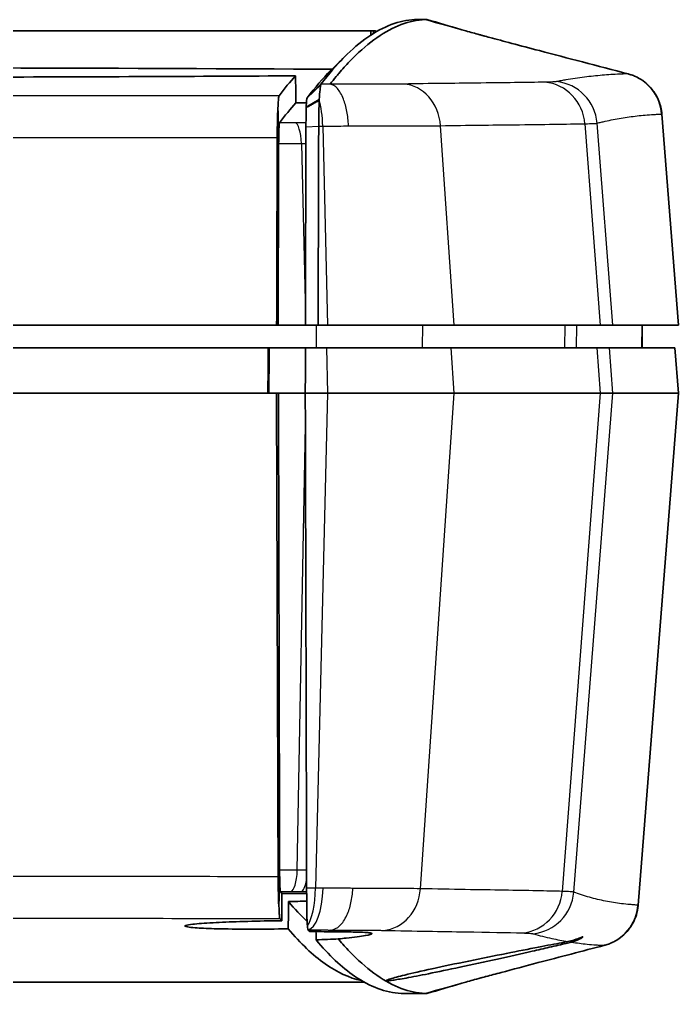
# Model space of a CAD drawing. Header units: millimetres. Extents: x 0 to 1594, y 0 to 281.
# Drawn here: x 538.32 to 552.87, y 82.74 to 104.24 of the extents above; entities that cross this region are included whole.
import ezdxf

# ---------------------------------------------------------------- set-up
doc = ezdxf.new("R2010")
doc.units = ezdxf.units.MM
doc.layers.add('Visible (ISO)', color=7, linetype='Continuous', lineweight=35)
doc.layers.add('Visible Narrow (ISO)', color=7, linetype='Continuous', lineweight=25)

msp = doc.modelspace()

# ---------------------------------------------------------------- linework, layer by layer
at = {"layer": 'Visible (ISO)'}
for p, q in [((547.2767, 104.2362), (547.0483, 104.2362)), ((547.2767, 104.2362), (547.3149, 104.2362)), ((520.5589, 103.9862), (542.2223, 103.9862)), ((542.2223, 103.9862), (546.1309, 103.9862)), ((546.081, 103.9824), (546.0816, 103.893)), ((546.1309, 103.9862), (546.1755, 103.9862)), ((552.5019, 102.1458), (552.8687, 97.4862)), ((543.9995, 97.4862), (518.7817, 97.4862)), ((543.9995, 97.4862), (544.0319, 97.4862)), ((544.6332, 97.4862), (544.0319, 97.4862)), ((544.6332, 97.4862), (544.9144, 97.4862)), ((545.1218, 97.4862), (544.9144, 97.4862)), ((547.9163, 97.4862), (545.1218, 97.4862)), ((551.1428, 97.4862), (547.9163, 97.4862)), ((551.4215, 97.4862), (551.1428, 97.4862)), ((551.4215, 97.4862), (552.8631, 97.4862)), ((552.0643, 96.9862), (552.0687, 97.4862)), ((552.8687, 97.4862), (552.8631, 97.4862)), ((543.811, 96.9862), (537.0059, 96.9862)), ((543.8326, 96.9862), (543.811, 96.9862)), ((544.6351, 96.9862), (543.8326, 96.9862)), ((544.6351, 96.9862), (545.0978, 96.9862)), ((545.0978, 96.9862), (547.8483, 96.9862)), ((547.8483, 96.9862), (551.0664, 96.9862)), ((551.0664, 96.9862), (551.3428, 96.9862)), ((551.3428, 96.9862), (552.7845, 96.9862)), ((552.7845, 96.9862), (552.79, 96.9862)), ((552.79, 96.9862), (552.8687, 95.9862)), ((543.9965, 95.9862), (535.468, 95.9862)), ((544.0289, 95.9862), (543.9965, 95.9862)), ((544.0289, 95.9862), (544.632, 95.9862)), ((545.1218, 95.9862), (544.632, 95.9862)), ((545.1218, 95.9862), (547.9163, 95.9862)), ((551.1428, 95.9862), (547.9163, 95.9862)), ((551.1428, 95.9862), (551.4215, 95.9862)), ((551.4215, 95.9862), (552.8631, 95.9862)), ((551.9796, 84.6899), (552.8687, 95.9862)), ((552.8631, 95.9862), (552.8687, 95.9862)), ((545.934, 82.9862), (516.8472, 82.9862)), ((546.7467, 82.7362), (547.2767, 82.7362)), ((547.2767, 82.7362), (547.3149, 82.7362))]:
    msp.add_line(p, q, dxfattribs=at)
msp.add_ellipse((531.3906, 102.1565), major_axis=(-52.9808, 0), ratio=0.019201, start_param=4.4482851, end_param=4.9764928, dxfattribs=at)
for points, knots in [([(544.9779, 102.805), (545.1491, 103.0313), (545.3203, 103.2309), (545.6642, 103.5779), (545.837, 103.725), (546.0097, 103.8447), (546.1828, 103.9647), (546.3559, 104.0573), (546.7009, 104.1874), (546.8728, 104.2252), (547.0459, 104.236), (547.0471, 104.2361), (547.0483, 104.2362)], [-5.6545448, -5.6545448, -5.6545448, -5.6545448, -4.2639783, -4.2639783, -2.8615572, -2.8615572, -2.8615572, -1.4567218, -1.4567218, -0.0614944, -0.0614944, -0.0518864, -0.0518864, -0.0518864, -0.0518864]), ([(545.1795, 102.8062), (545.2241, 102.864), (545.2689, 102.9198), (545.3331, 102.9981), (545.3527, 103.0217), (545.4511, 103.1387), (545.5288, 103.2263), (545.6295, 103.3316), (545.652, 103.3547), (545.8547, 103.558), (546.0344, 103.7103), (546.5808, 104.0887), (546.9231, 104.2154), (547.2763, 104.2362)], [-5.3671448, -5.3671448, -5.3671448, -5.3671448, -5.041829, -5.041829, -4.8983352, -4.8983352, -4.320595, -4.320595, -4.1536633, -4.1536633, -2.8114963, -2.8114963, -0.0572676, -0.0572676, -0.0572676, -0.0572676]), ([(548.3284, 103.9414), (548.3744, 103.9285), (548.4255, 103.9143), (548.5039, 103.8929), (548.5261, 103.8869), (548.5536, 103.8794), (548.558, 103.8783), (548.5649, 103.8764), (548.5674, 103.8757), (548.5705, 103.8749), (548.5711, 103.8747), (548.5719, 103.8745), (548.5721, 103.8745), (548.5923, 103.869), (548.6597, 103.8508), (548.8499, 103.7998), (549.015, 103.7558), (549.3824, 103.6584), (549.5893, 103.6038), (550.11, 103.4666), (550.4302, 103.3826), (551.085, 103.2109), (551.4218, 103.1228), (551.7579, 103.0349)], [0, 0, 0, 0, 0.06186316, 0.06186316, 0.08505523, 0.08505523, 0.08940345, 0.08940345, 0.09185416, 0.09185416, 0.09246684, 0.09246684, 0.09262001, 0.09262001, 0.11224913, 0.11224913, 0.17171649, 0.17171649, 0.2380519, 0.2380519, 0.3372007, 0.3372007, 0.44145051, 0.44145051, 0.44145051, 0.44145051]), ([(544.4174, 102.9932), (542.2777, 102.9798), (540.0559, 102.9704), (535.5189, 102.9583), (533.2154, 102.9556), (526.605, 102.9568), (522.3502, 102.9682), (518.3638, 102.9932)], [-2.6921121, -2.6921121, -2.6921121, -2.6921121, -1.9989849, -1.9989849, -1.3070956, -1.3070956, -0.0156897, -0.0156897, -0.0156897, -0.0156897]), ([(544.4236, 102.3936), (544.4226, 102.4936), (544.4216, 102.5935), (544.4195, 102.7935), (544.4185, 102.8934), (544.4174, 102.9932)], [-0.059987878, -0.059987878, -0.059987878, -0.059987878, -0.029984892, -0.029984892, -0.000029507, -0.000029507, -0.000029507, -0.000029507]), ([(545.2287, 103.1461), (545.2157, 103.1333), (545.2026, 103.1203), (545.0183, 102.935), (544.8472, 102.736), (544.6761, 102.5104)], [4.1578996, 4.1578996, 4.1578996, 4.1578996, 4.2639783, 4.2639783, 5.6545448, 5.6545448, 5.6545448, 5.6545448]), ([(552.5019, 102.1458), (552.4936, 102.2522), (552.4681, 102.3507), (552.3967, 102.5325), (552.3489, 102.6091), (552.2401, 102.7537), (552.1822, 102.8057), (552.0521, 102.9112), (551.9969, 102.9393), (551.9084, 102.9839), (551.877, 102.996), (551.8265, 103.0147), (551.8077, 103.0206), (551.7785, 103.0294), (551.7675, 103.0324), (551.7579, 103.0349)], [-0.0287683171, -0.0287683171, -0.0287683171, -0.0287683171, -0.0284135845, -0.0284135845, -0.0279865656, -0.0279865656, -0.0273740674, -0.0273740674, -0.0263110529, -0.0263110529, -0.0251605797, -0.0251605797, -0.0240101065, -0.0240101065, -0.023015951, -0.023015951, -0.023015951, -0.023015951]), ([(544.9391, 102.472), (544.9447, 102.5553), (544.9508, 102.6266), (544.9626, 102.7366), (544.9683, 102.7747), (544.9734, 102.7933)], [-0.075182274, -0.075182274, -0.075182274, -0.075182274, -0.037805229, -0.037805229, 0, 0, 0, 0]), ([(544.9734, 102.7933), (544.9742, 102.7962), (544.975, 102.7987), (544.9765, 102.8025), (544.9772, 102.804), (544.9779, 102.805)], [-5.666399424, -5.666399424, -5.666399424, -5.666399424, -5.660472097, -5.660472097, -5.65454477, -5.65454477, -5.65454477, -5.65454477]), ([(544.0122, 101.632), (544.0126, 101.7552), (544.0142, 101.8748), (544.0197, 102.0996), (544.0237, 102.2013), (544.0299, 102.3114), (544.0314, 102.3351), (544.033, 102.3571)], [0, 0, 0, 0, 0.037084165, 0.037084165, 0.075554789, 0.075554789, 0.087088956, 0.087088956, 0.087088956, 0.087088956]), ([(544.033, 102.3571), (544.0351, 102.4044), (544.0375, 102.4437), (544.044, 102.5202), (544.0483, 102.5464), (544.0528, 102.5524)], [0.01161454, 0.01161454, 0.01161454, 0.01161454, 0.036346426, 0.036346426, 0.07316926, 0.07316926, 0.07316926, 0.07316926]), ([(544.6717, 102.5046), (544.6683, 102.5001), (544.6648, 102.4801), (544.658, 102.4114), (544.6548, 102.3633), (544.6519, 102.3043)], [0, 0, 0, 0, 0.037805229, 0.037805229, 0.075182274, 0.075182274, 0.075182274, 0.075182274]), ([(544.6761, 102.5104), (544.6754, 102.5094), (544.6746, 102.5085), (544.6732, 102.5065), (544.6724, 102.5056), (544.6717, 102.5046)], [5.65454477, 5.65454477, 5.65454477, 5.65454477, 5.660472097, 5.660472097, 5.666399424, 5.666399424, 5.666399424, 5.666399424]), ([(544.9278, 101.884), (544.928, 101.9149), (544.9282, 101.9457), (544.9289, 102.0056), (544.9293, 102.0348), (544.9306, 102.1221), (544.9318, 102.179), (544.9332, 102.2337), (544.9346, 102.29), (544.9362, 102.3437), (544.9386, 102.4126), (544.9393, 102.4308), (544.9399, 102.4485)], [-0.125192308, -0.125192308, -0.125192308, -0.125192308, -0.114828096, -0.114828096, -0.104864016, -0.104864016, -0.084688928, -0.084688928, -0.084688928, -0.063959354, -0.063959354, -0.056285228, -0.056285228, -0.056285228, -0.056285228]), ([(544.6511, 102.2866), (544.6508, 102.2737), (544.6506, 102.2602), (544.6497, 102.21), (544.6491, 102.1706), (544.6486, 102.1288), (544.6482, 102.0881), (544.6478, 102.0455), (544.6473, 101.9796), (544.6472, 101.9576), (544.6469, 101.9122), (544.6468, 101.8888), (544.6468, 101.8654)], [0.056067247, 0.056067247, 0.056067247, 0.056067247, 0.063959354, 0.063959354, 0.084688928, 0.084688928, 0.084688928, 0.104864016, 0.104864016, 0.114828096, 0.114828096, 0.125192308, 0.125192308, 0.125192308, 0.125192308]), ([(544.0501, 101.7802), (544.0505, 101.7958), (544.0509, 101.8106), (544.0527, 101.8646), (544.0544, 101.8964), (544.0583, 101.9416), (544.0604, 101.9547), (544.0627, 101.9576)], [0.031434171, 0.031434171, 0.031434171, 0.031434171, 0.037725816, 0.037725816, 0.055887918, 0.055887918, 0.074232563, 0.074232563, 0.074232563, 0.074232563]), ([(544.0442, 101.4974), (544.0444, 101.5589), (544.0452, 101.6186), (544.0475, 101.7122), (544.0487, 101.748), (544.0501, 101.7802)], [0, 0, 0, 0, 0.018501692, 0.018501692, 0.031486223, 0.031486223, 0.031486223, 0.031486223]), ([(544.6467, 101.8588), (544.6457, 101.5095), (544.6446, 101.1601), (544.6423, 100.4275), (544.6411, 100.0447), (544.64, 99.6618), (544.6388, 99.2957), (544.6377, 98.9295), (544.6355, 98.2045), (544.6343, 97.8457), (544.6332, 97.4862)], [-0.44757829, -0.44757829, -0.44757829, -0.44757829, -0.34189849, -0.34189849, -0.22603826, -0.22603826, -0.22603826, -0.11526825, -0.11526825, -0.00699889, -0.00699889, -0.00699889, -0.00699889]), ([(544.6468, 101.8654), (544.6467, 101.8643), (544.6467, 101.8632), (544.6467, 101.861), (544.6467, 101.8599), (544.6467, 101.8588)], [0.12519230833, 0.12519230833, 0.12519230833, 0.12519230833, 0.12567019281, 0.12567019281, 0.1261480773, 0.1261480773, 0.1261480773, 0.1261480773]), ([(544.9144, 97.4862), (544.9144, 97.4917), (544.9145, 97.4973), (544.9156, 97.8624), (544.9167, 98.2212), (544.9189, 98.9462), (544.92, 99.3123), (544.9211, 99.6784), (544.9222, 100.0613), (544.9234, 100.4442), (544.9256, 101.1768), (544.9267, 101.5261), (544.9277, 101.8755)], [0.00532719, 0.00532719, 0.00532719, 0.00532719, 0.00699889, 0.00699889, 0.11526825, 0.11526825, 0.22603826, 0.22603826, 0.22603826, 0.34189849, 0.34189849, 0.44757829, 0.44757829, 0.44757829, 0.44757829]), ([(544.9277, 101.8755), (544.9277, 101.8769), (544.9277, 101.8783), (544.9278, 101.8812), (544.9278, 101.8826), (544.9278, 101.884)], [-0.1261480773, -0.1261480773, -0.1261480773, -0.1261480773, -0.12567019281, -0.12567019281, -0.12519230833, -0.12519230833, -0.12519230833, -0.12519230833]), ([(544.0122, 101.632), (544.011, 101.2474), (544.0098, 100.8628), (544.0056, 99.4808), (544.0025, 98.4835), (543.9995, 97.4862)], [0.18891145, 0.18891145, 0.18891145, 0.18891145, 0.30468792, 0.30468792, 0.60490983, 0.60490983, 0.60490983, 0.60490983]), ([(544.0319, 97.4862), (544.0351, 98.5562), (544.0384, 99.6263), (544.0425, 100.9634), (544.0434, 101.2304), (544.0442, 101.4974)], [0, 0, 0, 0, 0.32212149, 0.32212149, 0.40250035, 0.40250035, 0.40250035, 0.40250035]), ([(543.811, 96.9862), (543.8105, 96.8199), (543.81, 96.6534), (543.809, 96.3195), (543.8085, 96.1527), (543.808, 95.9862)], [0.00100173, 0.00100173, 0.00100173, 0.00100173, 0.05104509, 0.05104509, 0.10117123, 0.10117123, 0.10117123, 0.10117123]), ([(544.632, 95.9862), (544.6325, 96.1536), (544.633, 96.3199), (544.634, 96.653), (544.6346, 96.8191), (544.6351, 96.9862)], [0.00100527, 0.00100527, 0.00100527, 0.00100527, 0.05140962, 0.05140962, 0.10172985, 0.10172985, 0.10172985, 0.10172985]), ([(543.9965, 95.9862), (544.004, 93.7411), (544.0114, 91.4958), (544.0233, 87.9386), (544.0277, 86.6264), (544.032, 85.3141)], [0.011013, 0.011013, 0.011013, 0.011013, 0.6868411, 0.6868411, 1.0818451, 1.0818451, 1.0818451, 1.0818451]), ([(544.0648, 85.4566), (544.0635, 85.9936), (544.0623, 86.5306), (544.0539, 90.0403), (544.0468, 93.0135), (544.0397, 95.9862)], [0.5894411, 0.5894411, 0.5894411, 0.5894411, 0.750872, 0.750872, 1.6445521, 1.6445521, 1.6445521, 1.6445521]), ([(544.6618, 85.0621), (544.6588, 86.1587), (544.6558, 87.2556), (544.6459, 90.8974), (544.6389, 93.442), (544.632, 95.9862)], [0.4033537, 0.4033537, 0.4033537, 0.4033537, 0.7332702, 0.7332702, 1.4979758, 1.4979758, 1.4979758, 1.4979758]), ([(544.0707, 85.1689), (544.069, 85.2084), (544.0676, 85.2529), (544.0656, 85.3506), (544.065, 85.403), (544.0648, 85.4566)], [0.043710906, 0.043710906, 0.043710906, 0.043710906, 0.059480552, 0.059480552, 0.075621228, 0.075621228, 0.075621228, 0.075621228]), ([(544.0531, 84.5886), (544.0526, 84.5954), (544.0521, 84.6023), (544.0462, 84.6907), (544.0416, 84.7922), (544.0364, 84.9712), (544.035, 85.0368), (544.0329, 85.1731), (544.0323, 85.2431), (544.032, 85.3141)], [0.039699878, 0.039699878, 0.039699878, 0.039699878, 0.043262706, 0.043262706, 0.084016543, 0.084016543, 0.10558439, 0.10558439, 0.127003628, 0.127003628, 0.127003628, 0.127003628]), ([(544.0834, 84.9876), (544.0807, 84.9911), (544.0782, 85.0087), (544.0739, 85.0696), (544.0721, 85.1114), (544.0708, 85.1652), (544.0707, 85.1671), (544.0707, 85.1689)], [0, 0, 0, 0, 0.021808732, 0.021808732, 0.042770125, 0.042770125, 0.043506792, 0.043506792, 0.043506792, 0.043506792]), ([(544.6622, 84.9448), (544.6544, 84.9448), (544.6465, 84.9449), (544.4709, 84.9456), (544.2955, 84.9451), (544.1174, 84.9435)], [-0.9780614, -0.9780614, -0.9780614, -0.9780614, -0.975527116, -0.975527116, -0.921660306, -0.921660306, -0.921660306, -0.921660306]), ([(544.6618, 85.0621), (544.6621, 84.9385), (544.6629, 84.8184), (544.6652, 84.5934), (544.6667, 84.4917), (544.6689, 84.3919), (544.6692, 84.3774), (544.6696, 84.3635)], [0, 0, 0, 0, 0.037211362, 0.037211362, 0.075645186, 0.075645186, 0.082516463, 0.082516463, 0.082516463, 0.082516463]), ([(544.256, 84.1644), (544.2571, 84.2955), (544.2582, 84.4266), (544.2599, 84.627), (544.2604, 84.6962), (544.261, 84.7654)], [-0.060102013, -0.060102013, -0.060102013, -0.060102013, -0.02076172, -0.02076172, 0, 0, 0, 0]), ([(544.0729, 84.3936), (544.0683, 84.3995), (544.064, 84.4259), (544.0576, 84.5026), (544.0552, 84.5417), (544.0531, 84.5886)], [0, 0, 0, 0, 0.037090102, 0.037090102, 0.061679043, 0.061679043, 0.061679043, 0.061679043]), ([(551.2357, 83.8009), (551.2451, 83.8033), (551.2561, 83.8063), (551.2844, 83.8148), (551.3014, 83.8202), (551.3483, 83.8372), (551.3776, 83.8482), (551.4677, 83.8924), (551.5279, 83.9191), (551.6717, 84.0417), (551.7195, 84.0867), (551.8052, 84.1972), (551.8399, 84.2484), (551.9213, 84.4073), (551.9657, 84.5334), (551.9791, 84.6828), (551.9794, 84.6863), (551.9796, 84.6899)], [-0.1277307671, -0.1277307671, -0.1277307671, -0.1277307671, -0.1265084804, -0.1265084804, -0.1252861938, -0.1252861938, -0.1240639072, -0.1240639072, -0.1228416206, -0.1228416206, -0.1223630014, -0.1223630014, -0.122068029, -0.122068029, -0.1216299871, -0.1216299871, -0.1216193339, -0.1216193339, -0.1216193339, -0.1216193339]), ([(544.112, 84.3429), (544.0458, 84.3423), (543.9793, 84.3416), (543.6638, 84.3372), (543.4179, 84.3316), (542.9699, 84.3173), (542.7699, 84.3088), (542.407, 84.2887), (542.2539, 84.2771), (542.0737, 84.2565), (542.0231, 84.2479), (541.9786, 84.2333), (541.9729, 84.2272), (541.9878, 84.2158), (542.0068, 84.2104), (542.0752, 84.1989), (542.1301, 84.193), (542.3086, 84.1795), (542.4517, 84.1728), (542.8144, 84.1619), (543.0372, 84.1584), (543.5237, 84.156), (543.7829, 84.1572), (544.1139, 84.1618), (544.1853, 84.163), (544.256, 84.1644)], [-0.79234578, -0.79234578, -0.79234578, -0.79234578, -0.77235174, -0.77235174, -0.69766294, -0.69766294, -0.62677745, -0.62677745, -0.54829356, -0.54829356, -0.49386798, -0.49386798, -0.45436466, -0.45436466, -0.41688631, -0.41688631, -0.37090191, -0.37090191, -0.30131293, -0.30131293, -0.22414966, -0.22414966, -0.14630592, -0.14630592, -0.12472512, -0.12472512, -0.12472512, -0.12472512]), ([(544.256, 84.1644), (544.5263, 83.8411), (544.7966, 83.5841), (545.335, 83.2046), (545.6029, 83.0809), (545.8709, 83.0224)], [-5.0734475, -5.0734475, -5.0734475, -5.0734475, -2.8781144, -2.8781144, -0.7033194, -0.7033194, -0.7033194, -0.7033194]), ([(544.6793, 84.228), (544.6795, 84.2258), (544.6797, 84.2237), (544.6846, 84.1742), (544.6894, 84.1475), (544.6941, 84.1414)], [0.037105584, 0.037105584, 0.037105584, 0.037105584, 0.038795417, 0.038795417, 0.0767238, 0.0767238, 0.0767238, 0.0767238]), ([(544.7227, 84.1042), (544.9029, 84.1034), (545.0729, 84.1014), (545.2297, 84.0981), (545.2313, 84.0981), (545.2328, 84.0981)], [-0.061989042, -0.061989042, -0.061989042, -0.061989042, -0.004028237, -0.004028237, -0.003446903, -0.003446903, -0.003446903, -0.003446903]), ([(545.2019, 84.1373), (545.2019, 84.1374), (545.2021, 84.1375), (545.203, 84.1376), (545.2033, 84.1377), (545.2037, 84.1377)], [0, 0, 0, 0, 0.0005838622, 0.0005838622, 0.00080892757, 0.00080892757, 0.00080892757, 0.00080892757]), ([(545.2328, 84.0981), (545.4081, 84.0979), (545.5627, 84.0966), (545.7942, 84.0921), (545.8796, 84.0892), (545.9797, 84.0832), (546.0086, 84.0809), (546.0436, 84.0769), (546.0539, 84.0755), (546.0669, 84.0734), (546.0707, 84.0727), (546.0767, 84.0715), (546.0792, 84.0709), (546.0839, 84.0698), (546.0861, 84.0692), (546.0913, 84.0677), (546.094, 84.0668), (546.1026, 84.0632), (546.1056, 84.0604), (546.1048, 84.0457), (546.0536, 84.0313), (545.8571, 83.998), (545.7143, 83.9795), (545.4791, 83.9539), (545.4212, 83.9479), (545.3602, 83.9418)], [-0.39044995, -0.39044995, -0.39044995, -0.39044995, -0.32487133, -0.32487133, -0.2723563, -0.2723563, -0.24518339, -0.24518339, -0.23161697, -0.23161697, -0.22546157, -0.22546157, -0.22085853, -0.22085853, -0.21597627, -0.21597627, -0.20844288, -0.20844288, -0.18801187, -0.18801187, -0.1069739, -0.1069739, -0.02674496, -0.02674496, -0.00245352, -0.00245352, -0.00245352, -0.00245352]), ([(545.3602, 83.9418), (545.2855, 83.9378), (545.2063, 83.9341), (545.0421, 83.9271), (544.9574, 83.9239), (544.8698, 83.9209)], [-0.059910869, -0.059910869, -0.059910869, -0.059910869, -0.030162697, -0.030162697, -0.001052901, -0.001052901, -0.001052901, -0.001052901]), ([(546.7467, 82.7362), (546.4041, 82.757), (546.0615, 82.8848), (545.4359, 83.3136), (545.1528, 83.5807), (544.8698, 83.9209)], [-5.683478, -5.683478, -5.683478, -5.683478, -2.9032583, -2.9032583, -0.6045057, -0.6045057, -0.6045057, -0.6045057]), ([(545.3602, 83.9418), (545.3643, 83.937), (545.3683, 83.9322), (545.4511, 83.8337), (545.5288, 83.7461), (545.6295, 83.6408), (545.652, 83.6177), (545.8547, 83.4144), (546.0344, 83.262), (546.5808, 82.8837), (546.9231, 82.757), (547.2763, 82.7362)], [0.5969198, 0.5969198, 0.5969198, 0.5969198, 0.6291619, 0.6291619, 1.2619379, 1.2619379, 1.4447716, 1.4447716, 2.9147939, 2.9147939, 5.9313916, 5.9313916, 5.9313916, 5.9313916]), ([(550.3878, 83.8426), (550.2823, 83.8177), (550.1571, 83.7885), (549.8991, 83.7289), (549.7722, 83.6998), (549.3993, 83.6149), (549.1391, 83.5563), (548.5945, 83.4356), (548.3138, 83.3743), (547.7973, 83.2642), (547.5633, 83.2155), (547.1632, 83.1354), (546.9952, 83.1032), (546.734, 83.0563), (546.6354, 83.0401), (546.5156, 83.0234), (546.4797, 83.0194), (546.4438, 83.0173), (546.4349, 83.0172), (546.4252, 83.0178), (546.4226, 83.0182), (546.4192, 83.0192), (546.4181, 83.0197), (546.4167, 83.021), (546.4166, 83.0218), (546.4177, 83.0243), (546.42, 83.0263), (546.4364, 83.0357), (546.4655, 83.0463), (546.5808, 83.0815), (546.6894, 83.1103), (546.9938, 83.1847), (547.1973, 83.2314), (547.6771, 83.3366), (547.9525, 83.3948), (548.5159, 83.5106), (548.7983, 83.5674), (549.3221, 83.6712), (549.5612, 83.7179), (549.9726, 83.7975), (550.1465, 83.8307), (550.3399, 83.8672), (550.3846, 83.8755), (550.4258, 83.8832)], [-1.3812946, -1.3812946, -1.3812946, -1.3812946, -1.3240629, -1.3240629, -1.2769022, -1.2769022, -1.193687, -1.193687, -1.1082235, -1.1082235, -1.0303355, -1.0303355, -0.9603267, -0.9603267, -0.8995946, -0.8995946, -0.8604932, -0.8604932, -0.8421112, -0.8421112, -0.8326289, -0.8326289, -0.8250079, -0.8250079, -0.816388, -0.816388, -0.8019133, -0.8019133, -0.7553496, -0.7553496, -0.682309, -0.682309, -0.5983685, -0.5983685, -0.5093235, -0.5093235, -0.4237262, -0.4237262, -0.3451852, -0.3451852, -0.2742071, -0.2742071, -0.250727, -0.250727, -0.250727, -0.250727]), ([(550.4258, 83.8832), (550.4493, 83.8875), (550.4716, 83.8924), (550.6113, 83.9268), (550.6987, 83.9681), (550.7426, 83.9844), (550.7474, 83.986), (550.7517, 83.9869), (550.7526, 83.987), (550.7537, 83.9871), (550.7541, 83.9871), (550.7547, 83.987), (550.755, 83.987), (550.7555, 83.9868), (550.7557, 83.9867), (550.7561, 83.9862), (550.7561, 83.9858), (550.7554, 83.9837), (550.7535, 83.9815), (550.7436, 83.9727), (550.7315, 83.964), (550.6728, 83.9287), (550.6023, 83.894), (550.5047, 83.8705)], [0, 0, 0, 0, 0.01331736, 0.01331736, 0.08834264, 0.08834264, 0.10106838, 0.10106838, 0.10491875, 0.10491875, 0.10722026, 0.10722026, 0.10926892, 0.10926892, 0.11184574, 0.11184574, 0.11697345, 0.11697345, 0.12916458, 0.12916458, 0.15344012, 0.15344012, 0.21054451, 0.21054451, 0.21054451, 0.21054451]), ([(551.2357, 83.8009), (550.7461, 83.6727), (550.251, 83.5429), (549.4871, 83.3417), (549.2015, 83.2662), (548.8339, 83.1683), (548.7224, 83.1384), (548.6144, 83.1094), (548.6057, 83.107), (548.591, 83.103), (548.585, 83.1014), (548.5776, 83.0994), (548.5761, 83.099), (548.5739, 83.0984), (548.5731, 83.0982), (548.5252, 83.0853), (548.5287, 83.0862), (548.4406, 83.0622), (548.3812, 83.0458), (548.3284, 83.031)], [0, 0, 0, 0, 0.1518408, 0.1518408, 0.24307822, 0.24307822, 0.28682842, 0.28682842, 0.29074151, 0.29074151, 0.29345456, 0.29345456, 0.2941328, 0.2941328, 0.29447192, 0.29447192, 0.31617725, 0.31617725, 0.38715087, 0.38715087, 0.38715087, 0.38715087])]:
    msp.add_open_spline(points, degree=3, knots=knots, dxfattribs=at)
for points in [[(547.2763, 104.2362), (547.2764, 104.2362), (547.2766, 104.2362), (547.2767, 104.2362)], [(547.3149, 104.2362), (547.5641, 104.163), (547.8133, 104.0898), (548.0626, 104.0165)], [(542.2223, 103.9862), (543.52, 103.9853), (544.8072, 103.9842), (546.081, 103.9824)], [(546.1309, 103.9862), (546.1143, 103.9852), (546.0976, 103.9839), (546.081, 103.9824)], [(546.1755, 103.9862), (546.1822, 103.9797), (546.189, 103.972), (546.1957, 103.9631)], [(548.0626, 104.0165), (548.0941, 104.0073), (548.131, 103.9967), (548.1763, 103.984)], [(548.1763, 103.984), (548.227, 103.9698), (548.2777, 103.9556), (548.3284, 103.9414)], [(545.2287, 103.1461), (545.331, 103.2466), (545.4332, 103.347), (545.5355, 103.4475)], [(544.4174, 102.9932), (544.2959, 102.8597), (544.1743, 102.7127), (544.0528, 102.5524)], [(544.4236, 102.3936), (544.3033, 102.2614), (544.183, 102.1161), (544.0627, 101.9576)], [(544.6572, 102.3951), (544.5795, 102.3946), (544.5016, 102.3941), (544.4236, 102.3936)], [(544.9376, 102.4489), (544.9381, 102.4567), (544.9386, 102.4644), (544.9391, 102.472)], [(544.6519, 102.3043), (544.6516, 102.2986), (544.6513, 102.2929), (544.651, 102.287)], [(544.0501, 101.7802), (544.0486, 101.8318), (544.0471, 101.8834), (544.0455, 101.935)], [(544.0659, 85.0105), (544.0675, 85.0633), (544.0691, 85.1161), (544.0707, 85.1689)], [(544.1174, 84.9435), (544.1061, 84.9581), (544.0947, 84.9728), (544.0834, 84.9876)], [(544.1174, 84.9435), (544.1156, 84.7433), (544.1138, 84.5431), (544.112, 84.3429)], [(544.261, 84.7654), (544.3986, 84.768), (544.5335, 84.7714), (544.6634, 84.7753)], [(544.6719, 84.3247), (544.5349, 84.4546), (544.398, 84.6014), (544.261, 84.7654)], [(544.0729, 84.3936), (544.0859, 84.3765), (544.099, 84.3597), (544.112, 84.3429)], [(544.6696, 84.3635), (544.6727, 84.3087), (544.6759, 84.2633), (544.6793, 84.228)], [(544.7227, 84.1042), (544.7132, 84.1165), (544.7036, 84.1289), (544.6941, 84.1414)], [(544.8698, 83.9209), (544.8692, 83.9817), (544.8687, 84.0425), (544.8681, 84.1033)], [(545.2019, 84.1373), (545.2122, 84.1241), (545.2225, 84.111), (545.2328, 84.0981)], [(550.5047, 83.8705), (550.4692, 83.862), (550.4302, 83.8527), (550.3878, 83.8426)], [(548.3284, 83.031), (548.2777, 83.0168), (548.227, 83.0026), (548.1763, 82.9884)], [(548.0626, 82.9558), (547.8133, 82.8826), (547.5641, 82.8094), (547.3149, 82.7362)], [(548.1763, 82.9884), (548.131, 82.9757), (548.0941, 82.9651), (548.0626, 82.9558)], [(547.2767, 82.7362), (547.2766, 82.7362), (547.2764, 82.7362), (547.2763, 82.7362)]]:
    msp.add_open_spline(points, degree=3, dxfattribs=at)
msp.add_rational_spline([(543.8295, 95.9862), (543.8311, 96.4867), (543.8326, 96.9862)], [2.38457034659, 2.38617960925, 2.38778787099], degree=2, dxfattribs=at)
at = {"layer": 'Visible Narrow (ISO)'}
for p, q in [((546.1309, 103.9862), (546.1315, 103.9246)), ((546.1758, 103.9515), (546.1755, 103.9862)), ((544.6717, 102.5046), (544.9734, 102.7933)), ((544.6761, 102.5104), (544.9779, 102.805)), ((544.9391, 102.472), (544.6519, 102.3043)), ((552.4965, 102.1465), (552.8631, 97.4862)), ((550.8027, 101.9348), (551.1428, 97.4862)), ((551.4215, 97.4862), (551.0705, 101.9481)), ((544.9277, 101.8755), (544.6467, 101.8588)), ((544.6468, 101.8654), (544.9278, 101.884)), ((545.0162, 101.8841), (545.1218, 97.4862)), ((547.9163, 97.4862), (547.6167, 101.8922)), ((544.5449, 101.4978), (544.6339, 97.7075)), ((544.8764, 96.9862), (544.8777, 97.4862)), ((547.2213, 96.9862), (547.2251, 97.4862)), ((550.3613, 96.9862), (550.3656, 97.4862)), ((550.6176, 96.9862), (550.6219, 97.4862)), ((552.0592, 96.9862), (552.0636, 97.4862)), ((545.0978, 96.9862), (545.1218, 95.9862)), ((547.9163, 95.9862), (547.8483, 96.9862)), ((551.0664, 96.9862), (551.1428, 95.9862)), ((551.4215, 95.9862), (551.3428, 96.9862)), ((552.7845, 96.9862), (552.8631, 95.9862)), ((545.1218, 95.9862), (544.8595, 85.0619)), ((547.1726, 85.0494), (547.9163, 95.9862)), ((551.1428, 95.9862), (550.302, 84.9905)), ((550.5552, 84.9731), (551.4215, 95.9862)), ((552.8631, 95.9862), (551.9745, 84.6891)), ((544.4538, 85.4562), (544.6339, 95.2752))]:
    msp.add_line(p, q, dxfattribs=at)
for centre, major_axis, ratio, start_param, end_param in [((551.5002, 102.0681), (0.1124, 0.9937), 0.9994277, 4.9035152, 6.1397318), ((546.7553, 101.8137), (-0.0167, 0.9999), 0.8643278, 4.7765342, 6.2093716), ((549.8341, 101.8563), (-0.0202, 0.9998), 0.9716559, 4.7712875, 6.1723516), ((550.0742, 101.8696), (-0.3033, 0.9529), 0.9994182, 4.4829344, 5.875489), ((544.712, 101.8056), (-0.0008, 1), 0.3051975, 4.7906747, 5.4414481), ((544.3962, 101.4586), (-0.0004, 0.5), 0.2984497, 4.7906786, 6.231547), ((544.3041, 85.4867), (-0.0006, -0.5), 0.2999812, 0.0511427, 1.5100548), ((544.5289, 85.4864), (-0.0006, -0.5), 0.3052033, 0.0512797, 1.0541843), ((544.5553, 85.1404), (-0.0011, -1), 0.3052192, 0.4221452, 1.4926041), ((544.6794, 85.1401), (-0.0033, -1), 0.3448562, 0.0521212, 1.4933896), ((546.3112, 85.1279), (-0.0234, -0.9997), 0.8644325, 0.0803457, 1.5124896), ((549.3335, 85.069), (-0.0286, -0.9996), 0.9716815, 0.1188904, 1.5200057), ((549.5589, 85.0516), (0.4052, 0.9142), 0.99938, 3.6568713, 5.0508362), ((550.9781, 84.7676), (0.1396, -0.9902), 0.9994211, 0.1160933, 1.3522766)]:
    msp.add_ellipse(centre, major_axis=major_axis, ratio=ratio, start_param=start_param, end_param=end_param, dxfattribs=at)
for points in [[(547.2763, 104.2362), (547.5763, 104.1521), (547.8763, 104.068), (548.1763, 103.984)], [(551.7579, 103.0349), (551.7574, 103.035), (551.7559, 103.0352), (551.7534, 103.0355)], [(544.0455, 101.935), (544.0414, 102.0757), (544.0372, 102.2164), (544.033, 102.3571)], [(552.4965, 102.1465), (552.5001, 102.1462), (552.5019, 102.1459), (552.5019, 102.1458)], [(544.5449, 101.4978), (544.5785, 101.4978), (544.6121, 101.4979), (544.6456, 101.4979)], [(544.0531, 84.5886), (544.0574, 84.7292), (544.0616, 84.8698), (544.0659, 85.0105)], [(544.8595, 85.0619), (544.7936, 85.062), (544.7277, 85.0621), (544.6618, 85.0621)], [(545.023, 85.0616), (544.9689, 85.0618), (544.9144, 85.0619), (544.8595, 85.0619)], [(551.9796, 84.6899), (551.9796, 84.6898), (551.9779, 84.6895), (551.9745, 84.6891)], [(545.2001, 84.1373), (545.2007, 84.1373), (545.2013, 84.1373), (545.2019, 84.1373)], [(546.2687, 84.1315), (546.2995, 84.131), (546.329, 84.1304), (546.3572, 84.1298)], [(549.4203, 84.0731), (549.4223, 84.0731), (549.4243, 84.073), (549.4262, 84.073)], [(549.6565, 84.0565), (549.6613, 84.0548), (549.6661, 84.0534), (549.671, 84.0521)], [(551.2211, 83.7998), (551.2245, 83.7996), (551.2279, 83.7997), (551.2314, 83.8002)], [(551.2314, 83.8002), (551.2337, 83.8005), (551.2352, 83.8007), (551.2357, 83.8009)], [(548.1763, 82.9884), (547.8763, 82.9043), (547.5763, 82.8203), (547.2763, 82.7362)]]:
    msp.add_open_spline(points, degree=3, dxfattribs=at)
for points, knots in [([(551.7534, 103.0355), (551.739, 103.037), (551.7236, 103.035), (551.6931, 103.0341), (551.6778, 103.0336), (551.6319, 103.032), (551.6012, 103.0308), (551.5059, 103.0265), (551.441, 103.023), (551.2497, 103.0105), (551.1217, 102.9998), (550.8599, 102.9725), (550.7261, 102.9559), (550.5217, 102.9258), (550.4529, 102.9149), (550.3489, 102.8972), (550.3141, 102.8911), (550.2441, 102.8783), (550.2097, 102.8733), (550.1733, 102.8646)], [-4.3273291, -4.3273291, -4.3273291, -4.3273291, -4.1936085, -4.1936085, -4.0598879, -4.0598879, -3.7921176, -3.7921176, -3.2344481, -3.2344481, -2.1636645, -2.1636645, -1.0818323, -1.0818323, -0.5409161, -0.5409161, -0.2704581, -0.2704581, 0, 0, 0, 0]), ([(545.1795, 102.8062), (545.1188, 102.8057), (545.0573, 102.8053), (544.9894, 102.805), (544.9837, 102.805), (544.9779, 102.805)], [-0.048628674, -0.048628674, -0.048628674, -0.048628674, -0.028499894, -0.028499894, -0.026642988, -0.026642988, -0.026642988, -0.026642988]), ([(545.1804, 102.806), (545.1803, 102.806), (545.1802, 102.806), (545.1796, 102.8061), (545.1795, 102.8062), (545.1795, 102.8062)], [0.45684088872, 0.45684088872, 0.45684088872, 0.45684088872, 0.45694814883, 0.45694814883, 0.45751471025, 0.45751471025, 0.45751471025, 0.45751471025]), ([(546.8024, 102.8119), (546.7084, 102.8104), (546.6011, 102.8094), (546.3656, 102.8077), (546.2373, 102.807), (546.0991, 102.8065), (545.957, 102.806), (545.8047, 102.8057), (545.4967, 102.8056), (545.3411, 102.8057), (545.1804, 102.806)], [-0.22096264, -0.22096264, -0.22096264, -0.22096264, -0.16572198, -0.16572198, -0.11048132, -0.11048132, -0.11048132, -0.0536833, -0.0536833, -0.00095823, -0.00095823, -0.00095823, -0.00095823]), ([(545.585, 101.886), (545.585, 101.8882), (545.5849, 101.8904), (545.5806, 102.001), (545.5688, 102.1071), (545.5312, 102.3064), (545.5056, 102.3984), (545.4366, 102.5754), (545.3913, 102.6539), (545.2905, 102.7661), (545.236, 102.7987), (545.1804, 102.806)], [-0.0006688, -0.0006688, -0.0006688, -0.0006688, 0, 0, 0.03261572, 0.03261572, 0.06523147, 0.06523147, 0.10429603, 0.10429603, 0.14336025, 0.14336025, 0.14336025, 0.14336025]), ([(549.9214, 102.8522), (549.538, 102.8451), (549.0255, 102.8389), (547.9257, 102.8266), (547.3965, 102.8213), (546.8024, 102.8119)], [-0.82696655, -0.82696655, -0.82696655, -0.82696655, -0.34894127, -0.34894127, 0, 0, 0, 0]), ([(550.1733, 102.8646), (550.1614, 102.8617), (550.1343, 102.8593), (550.0502, 102.8552), (549.9928, 102.8535), (549.9214, 102.8522)], [-0.17787956, -0.17787956, -0.17787956, -0.17787956, -0.08893978, -0.08893978, 0, 0, 0, 0]), ([(544.0528, 102.5524), (542.2074, 102.5511), (540.3253, 102.5501), (537.9731, 102.5493), (537.5224, 102.5491), (537.0708, 102.549)], [-2.57005471, -2.57005471, -2.57005471, -2.57005471, -1.99238675, -1.99238675, -1.85588466, -1.85588466, -1.85588466, -1.85588466]), ([(544.651, 102.287), (544.6749, 102.3005), (544.6988, 102.314), (544.7465, 102.3409), (544.7704, 102.3544), (544.8182, 102.3814), (544.842, 102.3949), (544.8898, 102.4219), (544.9137, 102.4354), (544.9376, 102.4489)], [0, 0, 0, 0, 0.25, 0.25, 0.5, 0.5, 0.75, 0.75, 1, 1, 1, 1]), ([(551.0705, 101.9481), (551.0998, 101.9574), (551.1294, 101.963), (551.1884, 101.9771), (551.2179, 101.9839), (551.3064, 102.0037), (551.3655, 102.016), (551.543, 102.0504), (551.6616, 102.0701), (551.8981, 102.1027), (552.016, 102.1159), (552.1956, 102.1311), (552.2572, 102.1355), (552.3484, 102.1408), (552.378, 102.1423), (552.4225, 102.1443), (552.4373, 102.1449), (552.4669, 102.1461), (552.4816, 102.1482), (552.4965, 102.1465)], [0, 0, 0, 0, 0.2704581, 0.2704581, 0.5409161, 0.5409161, 1.0818323, 1.0818323, 2.1636645, 2.1636645, 3.2344481, 3.2344481, 3.7921176, 3.7921176, 4.0598879, 4.0598879, 4.1936085, 4.1936085, 4.3273291, 4.3273291, 4.3273291, 4.3273291]), ([(544.4035, 101.9579), (544.3465, 101.9579), (544.2894, 101.9578), (544.1758, 101.9577), (544.1193, 101.9577), (544.0627, 101.9576)], [-0.035802311, -0.035802311, -0.035802311, -0.035802311, -0.017901156, -0.017901156, -0.000163123, -0.000163123, -0.000163123, -0.000163123]), ([(544.6472, 101.9581), (544.6104, 101.9581), (544.5736, 101.9581), (544.4924, 101.958), (544.4479, 101.958), (544.4035, 101.9579)], [0.002402066, 0.002402066, 0.002402066, 0.002402066, 0.013972283, 0.013972283, 0.027944566, 0.027944566, 0.027944566, 0.027944566]), ([(547.6167, 101.8922), (548.2219, 101.9019), (548.7641, 101.9075), (549.8892, 101.9206), (550.4129, 101.9272), (550.8027, 101.9348)], [0, 0, 0, 0, 0.34894127, 0.34894127, 0.82696655, 0.82696655, 0.82696655, 0.82696655]), ([(550.8027, 101.9348), (550.8808, 101.9362), (550.9425, 101.938), (551.0319, 101.9424), (551.0598, 101.945), (551.0705, 101.9481)], [0, 0, 0, 0, 0.08893978, 0.08893978, 0.17787956, 0.17787956, 0.17787956, 0.17787956]), ([(544.9278, 101.884), (544.9387, 101.884), (544.9496, 101.884), (544.9606, 101.884), (544.9652, 101.884), (544.9699, 101.884), (544.9791, 101.8841), (544.9838, 101.8841), (544.9884, 101.8841), (544.993, 101.8841), (544.9977, 101.8841), (545.0069, 101.8841), (545.0116, 101.8841), (545.0162, 101.8841)], [-0.003367091, -0.003367091, -0.003367091, -0.003367091, 0, 0, 0, 0.0014276782, 0.0014276782, 0.0028553565, 0.0028553565, 0.0028553565, 0.0042830347, 0.0042830347, 0.0057107129, 0.0057107129, 0.0057107129, 0.0057107129]), ([(545.0162, 101.8841), (545.1313, 101.8842), (545.2451, 101.8844), (545.4339, 101.8851), (545.5099, 101.8855), (545.585, 101.886)], [0, 0, 0, 0, 0.028499894, 0.028499894, 0.048079407, 0.048079407, 0.048079407, 0.048079407]), ([(545.585, 101.886), (545.7856, 101.8857), (545.9799, 101.8856), (546.3658, 101.8858), (546.5573, 101.886), (546.7357, 101.8866), (546.9093, 101.887), (547.0702, 101.8877), (547.365, 101.8896), (547.4988, 101.8906), (547.6167, 101.8922)], [0.00138833, 0.00138833, 0.00138833, 0.00138833, 0.0536833, 0.0536833, 0.11048132, 0.11048132, 0.11048132, 0.16572198, 0.16572198, 0.22096264, 0.22096264, 0.22096264, 0.22096264]), ([(537.1155, 101.6286), (537.6033, 101.6288), (538.0901, 101.6289), (540.4112, 101.6298), (542.2281, 101.6307), (544.0122, 101.632)], [1.84812679, 1.84812679, 1.84812679, 1.84812679, 1.99238675, 1.99238675, 2.53789985, 2.53789985, 2.53789985, 2.53789985]), ([(544.0442, 101.4974), (544.0958, 101.4974), (544.1473, 101.4975), (544.1989, 101.4975), (544.2566, 101.4976), (544.3143, 101.4976), (544.4297, 101.4977), (544.4873, 101.4978), (544.5449, 101.4978)], [-0.015973192, -0.015973192, -0.015973192, -0.015973192, 0, 0, 0, 0.017901156, 0.017901156, 0.035802311, 0.035802311, 0.035802311, 0.035802311]), ([(544.4538, 85.4562), (544.4152, 85.4562), (544.3765, 85.4563), (544.2992, 85.4563), (544.2605, 85.4564), (544.2219, 85.4564), (544.1695, 85.4565), (544.1172, 85.4565), (544.0648, 85.4566)], [-0.024015714, -0.024015714, -0.024015714, -0.024015714, -0.012007857, -0.012007857, 0, 0, 0, 0.016233674, 0.016233674, 0.016233674, 0.016233674]), ([(544.6607, 85.4559), (544.6297, 85.456), (544.5986, 85.456), (544.5297, 85.4561), (544.4917, 85.4561), (544.4538, 85.4562)], [-0.021458283, -0.021458283, -0.021458283, -0.021458283, -0.011792066, -0.011792066, 0, 0, 0, 0]), ([(544.032, 85.3141), (543.143, 85.315), (542.2456, 85.3158), (540.2688, 85.3173), (539.1867, 85.3179), (538.0984, 85.3184)], [0.05080137, 0.05080137, 0.05080137, 0.05080137, 0.32288053, 0.32288053, 0.64576106, 0.64576106, 0.64576106, 0.64576106]), ([(544.0834, 84.9876), (544.1211, 84.9875), (544.1588, 84.9875), (544.2348, 84.9874), (544.273, 84.9874), (544.3112, 84.9873)], [0.000166377, 0.000166377, 0.000166377, 0.000166377, 0.012007857, 0.012007857, 0.024015714, 0.024015714, 0.024015714, 0.024015714]), ([(544.3112, 84.9873), (544.3487, 84.9873), (544.3862, 84.9872), (544.4612, 84.9872), (544.4987, 84.9871), (544.5361, 84.9871)], [0, 0, 0, 0, 0.011792066, 0.011792066, 0.023584132, 0.023584132, 0.023584132, 0.023584132]), ([(544.5361, 84.9871), (544.5622, 84.987), (544.5881, 84.987), (544.63, 84.9869), (544.6461, 84.9868), (544.6621, 84.9868)], [0, 0, 0, 0, 0.008203034, 0.008203034, 0.013310597, 0.013310597, 0.013310597, 0.013310597]), ([(545.6816, 85.0576), (545.6486, 85.0579), (545.6154, 85.0583), (545.5448, 85.0589), (545.5074, 85.0592), (545.4697, 85.0595), (545.4151, 85.0599), (545.3599, 85.0602), (545.2118, 85.061), (545.118, 85.0614), (545.023, 85.0616)], [0.000932898, 0.000932898, 0.000932898, 0.000932898, 0.009630239, 0.009630239, 0.019260478, 0.019260478, 0.019260478, 0.03320339, 0.03320339, 0.056269149, 0.056269149, 0.056269149, 0.056269149]), ([(545.2037, 84.1377), (545.2692, 84.1452), (545.3336, 84.178), (545.4525, 84.2906), (545.5059, 84.3693), (545.5874, 84.5464), (545.6176, 84.6382), (545.6622, 84.8371), (545.6761, 84.9429), (545.6814, 85.0532), (545.6815, 85.0554), (545.6816, 85.0576)], [-0.1431941, -0.1431941, -0.1431941, -0.1431941, -0.10412994, -0.10412994, -0.06506513, -0.06506513, -0.0325326, -0.0325326, 0, 0, 0.00066594, 0.00066594, 0.00066594, 0.00066594]), ([(547.1726, 85.0494), (546.9922, 85.0527), (546.7695, 85.0546), (546.2665, 85.0572), (545.9844, 85.0577), (545.6816, 85.0576)], [0, 0, 0, 0, 0.08171622, 0.08171622, 0.16150605, 0.16150605, 0.16150605, 0.16150605]), ([(550.302, 84.9905), (549.971, 84.9996), (549.5414, 85.0077), (548.4945, 85.0252), (547.877, 85.0335), (547.1726, 85.0494)], [0, 0, 0, 0, 0.40606189, 0.40606189, 0.81212378, 0.81212378, 0.81212378, 0.81212378]), ([(550.5552, 84.9731), (550.5451, 84.9771), (550.5188, 84.9805), (550.4343, 84.9862), (550.376, 84.9886), (550.302, 84.9905)], [0, 0, 0, 0, 0.08365986, 0.08365986, 0.16731972, 0.16731972, 0.16731972, 0.16731972]), ([(551.9745, 84.6891), (551.9447, 84.6849), (551.9156, 84.6911), (551.8568, 84.6949), (551.8274, 84.697), (551.7356, 84.7047), (551.6733, 84.7111), (551.4939, 84.7333), (551.377, 84.7522), (551.1422, 84.7991), (551.0243, 84.8273), (550.848, 84.8765), (550.7893, 84.8941), (550.6721, 84.9316), (550.6133, 84.9474), (550.5552, 84.9731)], [0, 0, 0, 0, 0.2658904, 0.2658904, 0.5321804, 0.5321804, 1.0978138, 1.0978138, 2.1636928, 2.1636928, 3.2455392, 3.2455392, 3.7864625, 3.7864625, 4.3273857, 4.3273857, 4.3273857, 4.3273857]), ([(537.9538, 84.398), (539.0188, 84.3975), (540.0776, 84.3969), (542.1181, 84.3954), (543.1007, 84.3946), (544.0729, 84.3936)], [-0.64576106, -0.64576106, -0.64576106, -0.64576106, -0.32288053, -0.32288053, -0.01816627, -0.01816627, -0.01816627, -0.01816627]), ([(544.6941, 84.1414), (544.7664, 84.1412), (544.8377, 84.1408), (544.9502, 84.14), (544.9922, 84.1396), (545.0336, 84.1392), (545.0623, 84.139), (545.0907, 84.1386), (545.1462, 84.138), (545.1733, 84.1377), (545.2001, 84.1373)], [-0.056269149, -0.056269149, -0.056269149, -0.056269149, -0.03320339, -0.03320339, -0.019260478, -0.019260478, -0.019260478, -0.009630239, -0.009630239, -0.000304854, -0.000304854, -0.000304854, -0.000304854]), ([(545.2037, 84.1377), (545.4381, 84.1379), (545.6568, 84.1373), (546.006, 84.135), (546.1474, 84.1335), (546.2687, 84.1315)], [-0.16209888, -0.16209888, -0.16209888, -0.16209888, -0.08171622, -0.08171622, -0.01655271, -0.01655271, -0.01655271, -0.01655271]), ([(546.3572, 84.1298), (547.0491, 84.1143), (547.6511, 84.1063), (548.6743, 84.0896), (549.0947, 84.0818), (549.4203, 84.0731)], [-0.81212378, -0.81212378, -0.81212378, -0.81212378, -0.40606189, -0.40606189, 0, 0, 0, 0]), ([(549.4262, 84.073), (549.4906, 84.0712), (549.5424, 84.0689), (549.6201, 84.0635), (549.6454, 84.0603), (549.6565, 84.0565)], [-0.16483588, -0.16483588, -0.16483588, -0.16483588, -0.08365986, -0.08365986, 0, 0, 0, 0]), ([(549.671, 84.0521), (549.7368, 84.0335), (549.8014, 84.0163), (549.9349, 83.9827), (550.0033, 83.9666), (550.1912, 83.9253), (550.3094, 83.9025), (550.4258, 83.8832)], [-4.2913379, -4.2913379, -4.2913379, -4.2913379, -3.7864625, -3.7864625, -3.2455392, -3.2455392, -2.288828, -2.288828, -2.288828, -2.288828]), ([(550.5047, 83.8705), (550.6224, 83.8523), (550.7384, 83.8375), (550.9189, 83.8193), (550.9846, 83.8138), (551.0804, 83.8071), (551.1109, 83.8052), (551.168, 83.8022), (551.1943, 83.8009), (551.2211, 83.7998)], [-2.0721371, -2.0721371, -2.0721371, -2.0721371, -1.0978138, -1.0978138, -0.5321804, -0.5321804, -0.2658904, -0.2658904, -0.0319399, -0.0319399, -0.0319399, -0.0319399])]:
    msp.add_open_spline(points, degree=3, knots=knots, dxfattribs=at)

doc.saveas('drawing.dxf')
